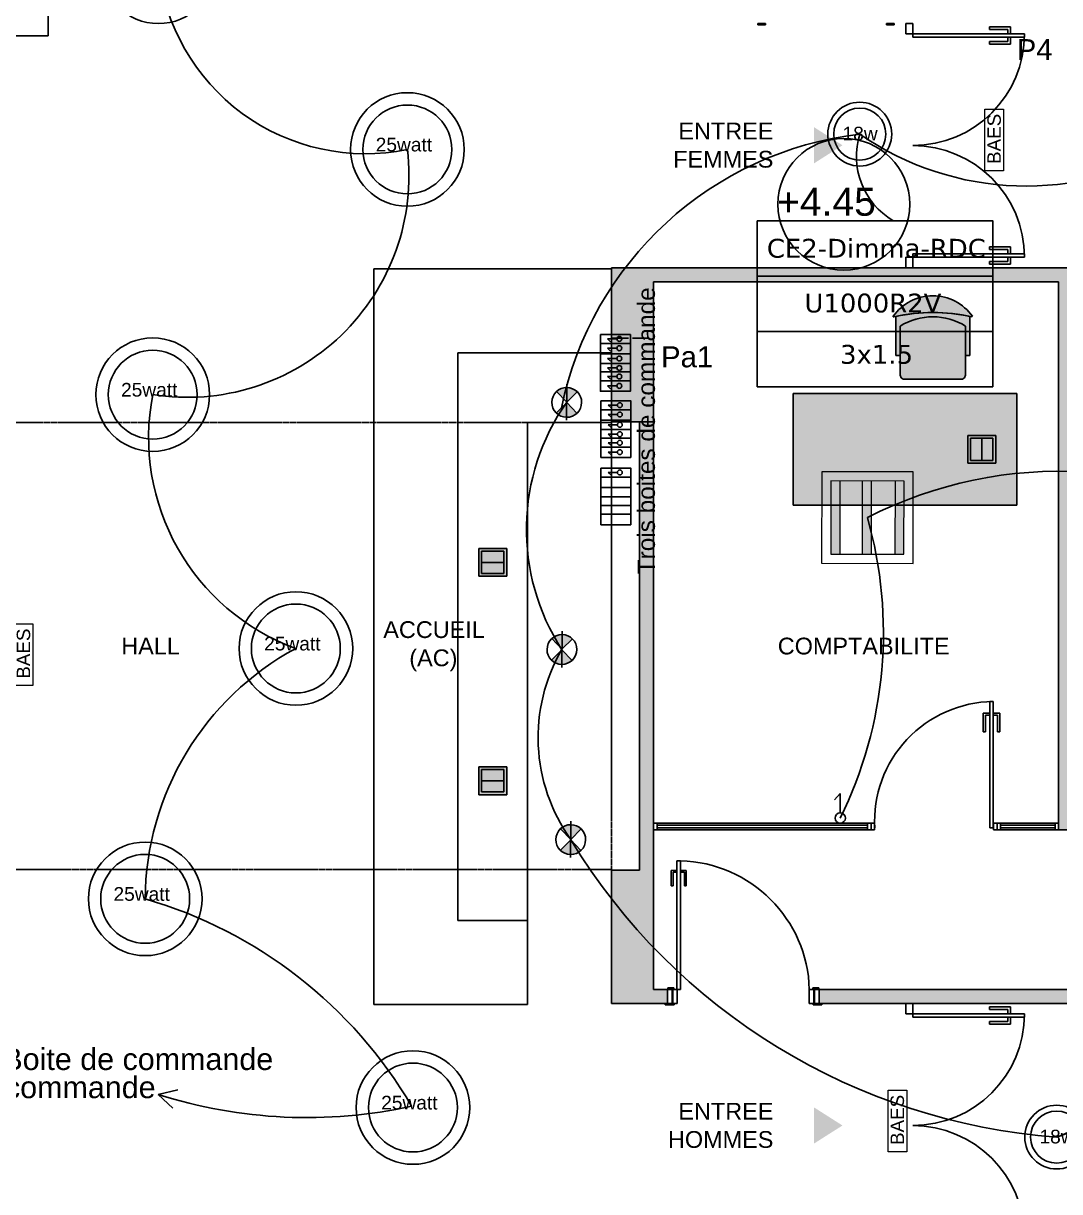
# Model space of a CAD drawing. Header units: millimetres. Extents: x 31778 to 54642, y 18502 to 28743.
# Drawn here: x 44374 to 45116, y 20397 to 21233 of the extents above; entities that cross this region are included whole.
import ezdxf
from ezdxf.enums import TextEntityAlignment as Align

# ---------------------------------------------------------------- set-up
doc = ezdxf.new("R2010")
doc.units = ezdxf.units.MM
for name, pattern in [('ACAD_ISO02W100', [15, 12, -3]), ('ACAD_ISO03W100', [30, 12, -18]), ('PROJECTION', [0.375, 0.25, -0.125])]:
    doc.linetypes.add(name, pattern=pattern)
for name, color, linetype in [('BS', 1, 'Continuous'), ('CIRCUITS ECLAIRAGE', 1, 'Continuous'), ('ECLAIRAGE', 6, 'Continuous'), ('ELEC', 7, 'Continuous'), ('ELECTRICITE', 6, 'Continuous'), ('MUR BAS', 7, 'Continuous'), ('Plan Archi', 8, 'Continuous'), ('SCHUNT-ECL', 20, 'Continuous')]:
    doc.layers.add(name, color=color, linetype=linetype)
doc.layers.add('STRUCTURE POUTRES', color=5, linetype='ACAD_ISO03W100', lineweight=20)
doc.styles.add('ARIAL', font='arial.ttf')
doc.styles.get("Standard").update_dxf_attribs({"font": 'arial.ttf'})
doc.styles.add('STD', font='arial.ttf')
doc.styles.add('Verdana', font='verdana.ttf')

# ---------------------------------------------------------------- blocks, each defined once
blk = doc.blocks.new('25w')
at = {"layer": 'MUR BAS', "color": 5}
for radius in [82.96620207530886, 64.90323994610428]:
    blk.add_circle((55048.05783666488, -12065.89466432791), radius, dxfattribs=at)
at = {"layer": 'MUR BAS', "color": 5, "insert": (55001.77339238478, -12048.75589350279), "char_height": 20, "attachment_point": 1}
blk.add_mtext_dynamic_manual_height_columns('25watt', width=88.00231635262026, gutter_width=100, heights=[0], dxfattribs=at)
blk = doc.blocks.new('369')
at = {"layer": 'SCHUNT-ECL', "lineweight": 30}
h = blk.add_hatch(color=1, dxfattribs=at)
h.paths.add_polyline_path([(0.0064728166203167, 0), (0.2086260880753346, 0, 0.1931490500092117), (0.1516569678669435, 0.1419727370127534)])
h.paths.add_polyline_path([(-0.1451841512466267, 0.1419727370127534, 0.1931490500092117), (-0.2021532714550179, 0), (0, 0)])
at = {"layer": 'ELEC', "color": 1}
blk.add_line((-0.2491945063882213, 0), (0.2491945063882213, 0), dxfattribs=at)
at = {"layer": 'ELEC', "color": 6}
for p, q in [((0, 0), (-0.1451841512466672, 0.141972737012793)), ((0.0064728166203167, 0), (0.1516569678669839, 0.141972737012793))]:
    blk.add_line(p, q, dxfattribs=at)
at = {"layer": 'ELEC', "color": 1}
blk.add_arc((0.0032364083101584, 0), 0.2053896797651761, 0, 180, dxfattribs=at)
blk = doc.blocks.new('24')
at = {"layer": 'ELECTRICITE', "color": 3, "linetype": 'Continuous', "rotation": 90.48073587231417}
blk.add_blockref('369', (732.6165938629248, -935.9469740068839), dxfattribs=at)
at = {"layer": 'ELECTRICITE', "color": 3, "linetype": 'Continuous', "xscale": -1, "rotation": 270.480735872368}
blk.add_blockref('369', (732.6165938629247, -935.9469740068839), dxfattribs=at)
blk = doc.blocks.new('18w')
at = {"layer": 'MUR BAS', "color": 1}
for radius in [46.61078380276666, 38.05015646062355]:
    blk.add_circle((54837.71203632595, -12071.17132957089), radius, dxfattribs=at)
at = {"layer": 'MUR BAS', "color": 1, "insert": (54812.59687050407, -12060.39787366682), "char_height": 20, "attachment_point": 1}
blk.add_mtext_dynamic_manual_height_columns('18w', width=53.48466319893487, gutter_width=100, heights=[0], dxfattribs=at)
blk = doc.blocks.new('12')
at = {"layer": 'ECLAIRAGE', "lineweight": 0, "ltscale": 0.5}
h = blk.add_hatch(color=1, dxfattribs=at)
h.set_gradient(color1=(255, 0, 0), one_color=1, tint=1)
h.paths.add_polyline_path([(-0.2399999999976714, 0.2152367421254167), (-0.2399999999976714, 0.1561982923219332), (0.2399999999976714, 0.1561982923219332), (0.2399999999976714, 0.2152367421254167)])
h.paths.add_polyline_path([(0.2399999999976714, -0.0590384498034835), (0.2399999999976714, 0), (-0.2399999999976714, 0), (-0.2399999999976714, -0.0590384498034835)])
h.paths.add_polyline_path([(-0.2399999999976714, -0.2057248080664431), (-0.2399999999976714, -0.2647632578699266), (0.2399999999976714, -0.2647632578699266), (0.2399999999976714, -0.2057248080664431)])
at = {"layer": 'ECLAIRAGE', "color": 1, "lineweight": 0, "ltscale": 0.5}
for p, q in [((-0.2399999999976714, 0.1561982923219332), (0.2399999999976714, 0.1561982923219332)), ((-0.2399999999976714, 0), (0.2399999999976714, 0)), ((-0.2399999999976714, -0.0590384498034835), (0.2399999999976714, -0.0590384498034835)), ((-0.2399999999976714, -0.2057248080664431), (0.2399999999976714, -0.2057248080664431))]:
    blk.add_line(p, q, dxfattribs=at)
for points in [[(-0.2999999999976719, -0.3247632578699267), (0.2999999999976719, -0.3247632578699267), (0.2999999999976719, 0.2752367421254167), (-0.2999999999976719, 0.2752367421254167)], [(-0.2399999999976714, -0.2647632578699266), (0.2399999999976714, -0.2647632578699266), (0.2399999999976714, 0.2152367421254167), (-0.2399999999976714, 0.2152367421254167)]]:
    blk.add_lwpolyline(points, close=True, dxfattribs=at)
blk = doc.blocks.new('interrupteur simple allumage')
at = {"color": 3}
for p, q in [((-8.747414859319523e-13, -27472.51234266437), (-13941.17791253597, -42318.70943260289)), ((-8.747414859319523e-13, -73626.49394564501), (-8.747414859319523e-13, -27472.51234266437))]:
    blk.add_line(p, q, dxfattribs=at)
blk.add_circle((-8.747414859319523e-13, -85871.30472758031), 12244.81078193528, dxfattribs=at)
blk = doc.blocks.new('BS')
at = {"layer": 'BS', "color": 5, "lineweight": 20}
blk.add_lwpolyline([(-0.07258990826916023, 0.7340077751747742), (0.3732172283326936, 0.7340077751747742), (0.3732172283326936, -0.739942229173522), (-0.07258990826916023, -0.739942229173522)], close=True, dxfattribs=at)
at = {"layer": 'BS', "insert": (-0.01432547936779236, -0.5743906311291787), "char_height": 0.3210676808409033, "width": 1.198675313346215, "attachment_point": 1, "rotation": 90, "style": 'STD'}
blk.add_mtext('BAES', dxfattribs=at)
blk = doc.blocks.new('ETIQ ECL')
at = {"color": 6, "linetype": 'ByBlock'}
blk.add_lwpolyline([(-28.09237466774357, 19.79999999999927), (28.09237466774357, 19.79999999999927), (28.09237466774357, -19.79999999999927), (-28.09237466774357, -19.79999999999927)], close=True, dxfattribs=at)
at = {"layer": 'STRUCTURE POUTRES', "color": 6, "linetype": 'ByBlock'}
for points in [[(-28.09237466774357, 19.79999999999927), (28.09237466774357, 19.79999999999927), (28.09237466774357, 6.599999999999909), (-28.09237466774357, 6.599999999999909)], [(-28.09237466774357, 6.599999999999909), (28.09237466774357, 6.599999999999909), (28.09237466774357, -6.599999999999454), (-28.09237466774357, -6.599999999999454)], [(-28.09237466774357, -6.599999999999454), (28.09237466774357, -6.599999999999454), (28.09237466774357, -19.79999999999927), (-28.09237466774357, -19.79999999999927)]]:
    blk.add_lwpolyline(points, close=True, dxfattribs=at)
at = {"layer": 'STRUCTURE POUTRES', "color": 6, "linetype": 'ByBlock', "style": 'Verdana'}
for tag, p in [('CIRCUIT', (0.3258196043170756, 10.99343506267905)), ('CABLE', (-0.4895047320387675, -2.077938956542766)), ('SECTION', (0.3739897136692889, -14.32081281852334))]:
    blk.add_attdef(tag, text='', height=4.5, dxfattribs=at).set_placement(p, align=Align.CENTER)
blk = doc.blocks.new('BOITE DE COMMANDE')
at = {"color": 5, "true_color": 0x0000ff}
for p, q in [((-14.24149280620622, 9.49191333087947), (0, 9.49191333087947)), ((-14.24149280620622, 4.532290656432451), (0, 4.532290656432451)), ((-14.24149280620622, 0), (0, 0)), ((-14.24149280620622, -8.31123128037143), (0, -8.31123128037143)), ((-14.24149280620622, -13.27085395481845), (0, -13.27085395481845))]:
    blk.add_line(p, q, dxfattribs=at)
for points in [[(-14.24149280620622, 13.76190418336773), (0, 13.76190418336773), (0, -4.041240427883167), (-14.24149280620622, -4.041240427883167)], [(-14.24149280620622, -4.041240427883167), (0, -4.041240427883167), (0, -13.27085395481845), (-14.24149280620622, -13.27085395481845)]]:
    blk.add_lwpolyline(points, close=True, dxfattribs=at)
at = {"xscale": 9.600000000000002e-05, "yscale": 9.600000000000002e-05, "zscale": 9.600000000000002e-05, "rotation": 89.99999999999999}
for p in [(-13.50335758625442, 11.66915395690739), (-13.50335758625442, 7.211887267090788), (-13.50335758625442, 2.32074630283023), (-13.50335758625442, -2.197714838453976), (-13.50335758625442, -6.259750759483723), (-13.50335758625442, -10.75434318203042)]:
    blk.add_blockref('interrupteur simple allumage', p, dxfattribs=at)

msp = doc.modelspace()

# ---------------------------------------------------------------- hatches: boundary and pattern name
at = {"layer": 'Plan Archi'}
h = msp.add_hatch(color=256, dxfattribs=at)
h.dxf.hatch_style = 1
h.paths.add_polyline_path([(44795.15288944014, 20947.90682215798), (44795.15288944014, 21058.33195311851), (45749.63954584388, 21058.33198110863), (45749.63954584383, 20531.6522243078), (44943.72967353216, 20531.6522243078), (44943.72967353216, 20541.6522243078), (45424.9579797639, 20541.6522243078), (45424.9579797639, 20546.81934035831), (45434.9579797639, 20546.81934035831), (45434.9579797639, 20541.6522243078), (45739.63954584381, 20541.6522243078), (45739.63954584385, 21048.33198110863), (45435.08638104389, 21048.33198110863), (45435.08638104389, 20650.2993282772), (45424.9579797639, 20650.2993282772), (45424.9579797639, 21048.33198110863), (45125.08638104389, 21048.33198110863), (45125.08638104389, 20655.93835403623), (45115.08638104389, 20655.93835403623), (45115.08638104389, 21048.33198110863), (44825.21519434075, 21048.33198110863), (44825.21498833229, 20541.6522243078), (44835.21478232383, 20541.6522243078), (44835.21478232383, 20531.6522243078), (44795.15239901993, 20531.65224316842), (44795.1524084207, 20627.077542708), (44815.21519434075, 20627.077542708), (44815.21519434075, 20947.90685014811)])
h = msp.add_hatch(color=256, dxfattribs=at)
h.dxf.hatch_style = 1
edge = h.paths.add_edge_path()
edge.add_arc((45025.03559441531, 20897.11500874896), 129.1470968822902, 89.9807959840947, 102.4973434483042, ccw=False)
edge.add_arc((45025.12223412428, 20896.97858642858), 129.2835192172629, 77.5092782508953, 90.01921317479162, ccw=False)
edge.add_line((45053.08386934469, 21023.2020996779), (45053.3838693008, 21023.56209951158))
edge.add_arc((45025.07041316286, 21003.64501958244), 34.61707485301902, 35.1244418655336, 89.9859844774305)
edge.add_arc((45025.07756728158, 21003.69272806701), 34.56936535771104, 89.99782247723603, 144.916600167338)
edge.add_arc((44996.98749770194, 21023.4226036792), 0.2426993287910363, 144.9166001673375, 294.6945263196027)
h = msp.add_hatch(color=256, dxfattribs=at)
h.dxf.hatch_style = 1
edge = h.paths.add_edge_path()
edge.add_line((45051.55386998804, 21023.53209950472), (45051.55387000529, 20995.4671112044))
edge.add_line((45051.55387000529, 20995.4671112044), (45048.47887131733, 20995.4671112429))
edge.add_line((45048.47887131733, 20995.4671112429), (45048.47887134516, 21016.55710243372))
edge.add_arc((45025.0788810708, 20978.77901001788), 44.4380896463861, 58.22566300077884, 121.7743369603142)
edge.add_line((45001.67889082209, 21016.55710244961), (45001.67889077099, 20995.46711125588))
edge.add_line((45001.67889077099, 20995.46711125588), (44998.61889205755, 20995.4671112449))
edge.add_line((44998.61889205755, 20995.4671112449), (44998.61889207523, 21023.53150478725))
edge.add_arc((45025.08780698551, 20896.60962494649), 129.6524856639419, 78.22137953616561, 101.77990788484061, ccw=False)
h = msp.add_hatch(color=256, dxfattribs=at)
h.dxf.hatch_style = 1
edge = h.paths.add_edge_path()
edge.add_arc((45025.09476428392, 20978.72320413381), 44.49389836539882, 90.02045314779735, 121.7538837941314)
edge.add_line((45001.67889082209, 21016.55710244961), (45001.67889080288, 20981.36711709378))
edge.add_line((45001.67889080288, 20981.36711709378), (45002.38389050127, 20979.46211790828))
edge.add_line((45002.38389050127, 20979.46211790828), (45003.88388987385, 20978.66711822817))
edge.add_line((45003.88388987385, 20978.66711822817), (45046.2888722167, 20978.6671182336))
edge.add_line((45046.2888722167, 20978.6671182336), (45047.78887157798, 20979.46211788104))
edge.add_line((45047.78887157798, 20979.46211788104), (45048.47887131431, 20981.36711708371))
edge.add_line((45048.47887131431, 20981.36711708371), (45048.47887134516, 21016.55710243372))
edge.add_arc((45025.0629978568, 20978.72320413091), 44.49389836831288, 58.24611616802966, 89.97954681436373)
at = {"layer": 'Plan Archi', "linetype": 'ACAD_ISO02W100'}
h = msp.add_hatch(color=256, dxfattribs=at)
h.dxf.hatch_style = 1
h.paths.add_polyline_path([(44795.21478232657, 21007.90683615319), (44825.21533808457, 21007.90683615319), (44825.21533808457, 20947.90683615304), (44795.21478232657, 20947.90683615304)])
at = {"layer": 'Plan Archi'}
h = msp.add_hatch(color=256, dxfattribs=at)
h.dxf.hatch_style = 1
h.paths.add_polyline_path([(44925.08638105134, 20888.33198107697), (44925.08638103644, 20968.33198107697), (45085.08638104389, 20968.33198110677), (45085.08638105879, 20888.33198110677)])
h = msp.add_hatch(color=256, dxfattribs=at)
h.dxf.hatch_style = 1
h.paths.add_polyline_path([(45050.08638104015, 20918.331981077), (45070.08638104015, 20918.331981077), (45070.08638104015, 20938.331981077), (45050.08638104015, 20938.331981077)])
h = msp.add_hatch(color=256, dxfattribs=at)
h.dxf.hatch_style = 1
h.paths.add_polyline_path([(44720.15289338458, 20837.40057004685), (44720.15289338458, 20857.40057004685), (44700.15289338458, 20857.40057004685), (44700.15289338458, 20837.40057004685)])
h = msp.add_hatch(color=256, dxfattribs=at)
h.dxf.hatch_style = 1
h.paths.add_polyline_path([(44720.15289338458, 20701.03980802063), (44720.15289338458, 20681.03980802063), (44700.15289338458, 20681.03980802063), (44700.15289338458, 20701.03980802063)])

# ---------------------------------------------------------------- linework, layer by layer
at = {"layer": 'CIRCUITS ECLAIRAGE', "color": 5, "true_color": 0x0000ff}
for p, q in [((44787.621645442, 20908.51407212165), (44808.98388465131, 20908.51407212165)), ((44787.621645442, 20908.51407212165), (44808.98388465131, 20908.51407212165)), ((44787.621645442, 20901.07463810998), (44808.98388465131, 20901.07463810998)), ((44787.621645442, 20901.07463810998), (44808.98388465131, 20901.07463810998)), ((44787.621645442, 20894.27620212533), (44808.98388465131, 20894.27620212533)), ((44787.621645442, 20894.27620212533), (44808.98388465131, 20894.27620212533)), ((44787.621645442, 20881.80935520477), (44808.98388465131, 20881.80935520477)), ((44787.621645442, 20881.80935520477), (44808.98388465131, 20881.80935520477)), ((44787.621645442, 20874.3699211931), (44808.98388465131, 20874.3699211931)), ((44787.621645442, 20874.3699211931), (44808.98388465131, 20874.3699211931))]:
    msp.add_line(p, q, dxfattribs=at)
at = {"layer": 'CIRCUITS ECLAIRAGE', "color": 4}
for p, q in [((44470.87734018845, 20466.51840004906), (44484.92899949641, 20469.72961694183)), ((44470.87734018846, 20466.51840004906), (44481.34976972429, 20456.61439768355))]:
    msp.add_line(p, q, dxfattribs=at)
at = {"layer": 'CIRCUITS ECLAIRAGE', "color": 5, "true_color": 0x0000ff}
for points in [[(44787.621645442, 20914.91905840038), (44808.98388465131, 20914.91905840038), (44808.98388465131, 20888.2143414835), (44787.621645442, 20888.2143414835)], [(44787.621645442, 20914.91905840038), (44808.98388465131, 20914.91905840038), (44808.98388465131, 20888.2143414835), (44787.621645442, 20888.2143414835)], [(44787.621645442, 20888.2143414835), (44808.98388465131, 20888.2143414835), (44808.98388465131, 20874.3699211931), (44787.621645442, 20874.3699211931)], [(44787.621645442, 20888.2143414835), (44808.98388465131, 20888.2143414835), (44808.98388465131, 20874.3699211931), (44787.621645442, 20874.3699211931)]]:
    msp.add_lwpolyline(points, close=True, dxfattribs=at)
at = {"layer": 'CIRCUITS ECLAIRAGE', "color": 4}
for centre, radius, start, end in [((44619.06809769735, 21288.77359522586), 148.8260041419578, 185.7760367966531, 281.6555074411407), ((45001.74078826098, 20908.32126794809), 247.3857235843412, 96.72335544516304, 168.4067482860648), ((45024.09430737645, 21138.12536194802), 53.71734397856979, 162.8047909981379, 239.2486769282592), ((45091.84704774369, 21325.89156899841), 209.0985206631516, 235.2888077860882, 300.8736698910042), ((44491.62236883205, 21124.18745092548), 158.6339487570054, 261.0472059890196, 6.816746430991365), ((44624.64259752196, 20936.61810491528), 160.6994187055111, 168.925477348393, 249.8658470715332), ((44892.96463667628, 20870.93974836088), 158.6538982954194, 144.923299174641, 212.8683072391421), ((44666.37898997932, 20605.33573917655), 204.8524598681545, 118.2790732154022, 179.6754081153315), ((44868.2578758072, 20721.99027198282), 125.5966488433264, 149.7972890390517, 215.4890786458053), ((45146.38967462356, 20879.79639279633), 445.0737565925208, 211.2748397409347, 265.783708046807), ((44370.4687913149, 20292.964755152), 326.4875549976514, 30.36298761253959, 73.8047652663275), ((45079.61155310419, 20532.6676545674), 102.5597253665595, 289.3935754749931, 40.88746797044065), ((45294.03509284487, 19952.16312199501), 516.2947700619691, 69.08379286771498, 110.4476172094319), ((44577.37479828198, 20799.42393142175), 349.5251083955394, 252.2603731030005, 282.3572464161499)]:
    msp.add_arc(centre, radius, start, end, dxfattribs=at)
at = {"layer": 'CIRCUITS ECLAIRAGE', "color": 6}
for centre, radius, start, end in [((45115.62984783325, 20611.59060238542), 301.0358803157114, 56.11005478026119, 117.1555526134077), ((44689.19214023755, 20797.10291268098), 300.5421520002254, 333.7914051060563, 15.90085291797611)]:
    msp.add_arc(centre, radius, start, end, dxfattribs=at)
at = {"layer": 'Plan Archi'}
for p, q in [((44899.87297049319, 21232.3492936769), (44899.87297049319, 21233.16393270816)), ((44899.87297049319, 21233.16393270816), (44905.44453344672, 21233.16393270816)), ((44905.44453344672, 21232.3492936769), (44899.87297049319, 21232.3492936769)), ((44905.44453344672, 21233.16393270816), (44905.44453344672, 21232.3492936769)), ((44991.8566478767, 21232.3492936769), (44991.8566478767, 21233.16393270816)), ((44991.8566478767, 21233.16393270816), (44997.42821083023, 21233.16393270816)), ((44997.42821083023, 21232.3492936769), (44991.8566478767, 21232.3492936769)), ((44997.42821083023, 21233.16393270816), (44997.42821083023, 21232.3492936769)), ((45005.66161752389, 21225.81584350864), (45005.66161752389, 21233.29970590863)), ((45005.66161752389, 21233.29970590863), (45010.66161752389, 21233.29970590863)), ((45010.66161752389, 21233.29970590863), (45010.66161752389, 21225.81584350864)), ((45080.66161752389, 21230.81584350864), (45065.66161752389, 21230.81584350864)), ((45065.66161752389, 21230.81584350864), (45065.66161752389, 21228.81584350864)), ((45065.66161752389, 21228.81584350864), (45078.66161752389, 21228.81584350864)), ((45078.66161752389, 21228.81584350864), (45078.66161752389, 21225.81584350864)), ((45080.66161752389, 21225.81584350864), (45080.66161752389, 21230.81584350864)), ((45010.66161752389, 21225.81584350864), (45005.66161752389, 21225.81584350864)), ((45010.66161752389, 21223.31584350864), (45010.66161752389, 21225.81584350864)), ((45010.66161752389, 21225.81584350864), (45090.66161752389, 21225.81584350864)), ((45090.66161752389, 21223.31584350864), (45010.66161752389, 21223.31584350864)), ((45065.66161752389, 21218.31584350864), (45065.66161752389, 21220.31584350864)), ((45065.66161752389, 21220.31584350864), (45078.66161752389, 21220.31584350864)), ((45078.66161752389, 21220.31584350864), (45078.66161752389, 21223.31584350864)), ((45080.66161752389, 21223.31584350864), (45080.66161752389, 21218.31584350864)), ((45090.66161752389, 21225.81584350864), (45090.66161752389, 21223.31584350864)), ((45080.66161752389, 21218.31584350864), (45065.66161752389, 21218.31584350864)), ((45080.66161752389, 21073.31584350864), (45065.66161752389, 21073.31584350864)), ((45065.66161752389, 21073.31584350864), (45065.66161752389, 21071.31584350864)), ((45065.66161752389, 21071.31584350864), (45078.66161752389, 21071.31584350864)), ((45078.66161752389, 21071.31584350864), (45078.66161752389, 21068.31584350864)), ((45080.66161752389, 21068.31584350864), (45080.66161752389, 21073.31584350864)), ((45010.66161752389, 21065.81584350864), (45005.66161752389, 21065.81584350864)), ((45005.66161752389, 21065.81584350864), (45005.66161752389, 21058.33198110863)), ((45090.66161752389, 21068.31584350864), (45010.66161752389, 21068.31584350864)), ((45010.66161752389, 21068.31584350864), (45010.66161752389, 21065.81584350864)), ((45010.66161752389, 21065.81584350864), (45090.66161752389, 21065.81584350864)), ((45010.66161752389, 21058.33198110863), (45010.66161752389, 21065.81584350864)), ((45065.66161752389, 21060.81584350864), (45065.66161752389, 21062.81584350864)), ((45065.66161752389, 21062.81584350864), (45078.66161752389, 21062.81584350864)), ((45078.66161752389, 21062.81584350864), (45078.66161752389, 21065.81584350864)), ((45080.66161752389, 21065.81584350864), (45080.66161752389, 21060.81584350864)), ((45090.66161752389, 21065.81584350864), (45090.66161752389, 21068.31584350864)), ((44795.15289338457, 21057.52779824119), (44625.15289338457, 21057.52779824119)), ((44625.15289338457, 21057.52779824119), (44625.15289338458, 20530.9125798263)), ((44795.15288944014, 21058.33195311851), (45749.63954584388, 21058.33198110863)), ((44795.15288944014, 20947.90682215798), (44795.15288944014, 21058.33195311851)), ((45005.66161752389, 21058.33198110863), (45010.66161752389, 21058.33198110863)), ((45080.66161752389, 21060.81584350864), (45065.66161752389, 21060.81584350864)), ((44825.21519434075, 21048.33198110863), (44825.21498833229, 20541.6522243078)), ((45115.08638104389, 21048.33198110863), (44825.21519434075, 21048.33198110863)), ((45115.08638104389, 20655.93835403623), (45115.08638104389, 21048.33198110863)), ((44795.15289338457, 20997.52779824119), (44685.15289338458, 20997.52779824119)), ((44685.15289338458, 20997.52779824119), (44685.15289338458, 20590.9125798263)), ((44795.15289338457, 20997.52779824119), (44685.15289338457, 20997.52779824119)), ((44685.15289338457, 20997.52779824119), (44685.15289338458, 20590.9125798263)), ((44925.08638103644, 20968.33198107697), (45085.08638104389, 20968.33198110677)), ((44795.15289338457, 20947.52779824119), (44735.15289338458, 20947.52779824119)), ((44735.15289338458, 20947.52779824119), (44735.15289338458, 20590.9125798263)), ((44815.21519434075, 20947.90685014811), (44795.15288944014, 20947.90682215798)), ((44815.21519434075, 20627.077542708), (44815.21519434075, 20947.90685014811)), ((45070.08638104015, 20938.331981077), (45050.08638104015, 20938.331981077)), ((45050.08638104015, 20938.331981077), (45050.08638104015, 20918.331981077)), ((45052.08638104015, 20920.331981077), (45052.08638104015, 20936.331981077)), ((45052.08638104015, 20936.331981077), (45060.08638104015, 20936.331981077)), ((45068.08638104015, 20936.331981077), (45052.08638104015, 20936.331981077)), ((45052.08638104015, 20936.331981077), (45052.08638104015, 20920.331981077)), ((45060.08638104015, 20936.331981077), (45060.08638104015, 20920.331981077)), ((45060.08638104015, 20936.331981077), (45068.08638104015, 20936.331981077)), ((45060.08638104015, 20920.331981077), (45060.08638104015, 20936.331981077)), ((45068.08638104015, 20936.331981077), (45068.08638104015, 20920.331981077)), ((45068.08638104015, 20920.331981077), (45068.08638104015, 20936.331981077)), ((45070.08638104015, 20918.331981077), (45070.08638104015, 20938.331981077)), ((45060.08638104015, 20920.331981077), (45052.08638104015, 20920.331981077)), ((45052.08638104015, 20920.331981077), (45068.08638104015, 20920.331981077)), ((45068.08638104015, 20920.331981077), (45060.08638104015, 20920.331981077)), ((45050.08638104015, 20918.331981077), (45070.08638104015, 20918.331981077)), ((44925.08638105134, 20888.33198107697), (45085.08638105879, 20888.33198110677)), ((44720.15289338458, 20857.40057004685), (44700.15289338458, 20857.40057004685)), ((44700.15289338458, 20857.40057004685), (44700.15289338458, 20837.40057004685)), ((44702.15289338458, 20847.40057004685), (44702.15289338458, 20855.40057004685)), ((44702.15289338458, 20855.40057004685), (44718.15289338458, 20855.40057004685)), ((44718.15289338458, 20855.40057004685), (44702.15289338458, 20855.40057004685)), ((44702.15289338458, 20855.40057004685), (44702.15289338458, 20839.40057004685)), ((44718.15289338458, 20855.40057004685), (44718.15289338458, 20847.40057004685)), ((44718.15289338458, 20839.40057004685), (44718.15289338458, 20855.40057004685)), ((44720.15289338458, 20837.40057004685), (44720.15289338458, 20857.40057004685)), ((44702.15289338458, 20839.40057004685), (44702.15289338458, 20847.40057004685)), ((44702.15289338458, 20847.40057004685), (44718.15289338458, 20847.40057004685)), ((44718.15289338458, 20847.40057004685), (44702.15289338458, 20847.40057004685)), ((44718.15289338458, 20847.40057004685), (44718.15289338458, 20839.40057004685)), ((44700.15289338458, 20837.40057004685), (44720.15289338458, 20837.40057004685)), ((44718.15289338458, 20839.40057004685), (44702.15289338458, 20839.40057004685)), ((44702.15289338458, 20839.40057004685), (44718.15289338458, 20839.40057004685)), ((45065.90306205949, 20747.74656725493), (45065.90306205949, 20657.29048092941)), ((45068.1923742895, 20747.74656725493), (45065.90306205949, 20747.74656725493)), ((45065.90306205949, 20747.74656725493), (45068.1923742895, 20747.74656725493)), ((45068.1923742895, 20657.29048092941), (45068.1923742895, 20747.74656725493)), ((45060.97841726927, 20739.38948826216), (45060.97841726927, 20726.03570245944)), ((45065.70154635393, 20739.38948826216), (45060.97841726927, 20739.38948826216)), ((45062.68678310217, 20726.03570245944), (45062.68678310217, 20737.98382660687)), ((45062.68678310217, 20737.98382660687), (45065.80203823702, 20737.98382660687)), ((45071.40865324682, 20737.98382660687), (45068.29339811197, 20737.98382660687)), ((45068.39388999506, 20739.38948826216), (45073.11701907971, 20739.38948826216)), ((45071.40865324682, 20726.03570245944), (45071.40865324682, 20737.98382660687)), ((45073.11701907971, 20739.38948826216), (45073.1170190797, 20726.03570245944)), ((45060.97841726927, 20726.03570245944), (45062.68678310217, 20726.03570245944)), ((45073.1170190797, 20726.03570245944), (45071.40865324682, 20726.03570245944)), ((44700.15289338458, 20681.03980802063), (44700.15289338458, 20701.03980802063)), ((44700.15289338458, 20701.03980802063), (44720.15289338458, 20701.03980802063)), ((44718.15289338458, 20699.03980802063), (44702.15289338458, 20699.03980802063)), ((44702.15289338458, 20699.03980802063), (44702.15289338458, 20691.03980802063)), ((44702.15289338458, 20683.03980802063), (44702.15289338458, 20699.03980802063)), ((44702.15289338458, 20699.03980802063), (44718.15289338458, 20699.03980802063)), ((44718.15289338458, 20691.03980802063), (44718.15289338458, 20699.03980802063)), ((44718.15289338458, 20699.03980802063), (44718.15289338458, 20683.03980802063)), ((44720.15289338458, 20701.03980802063), (44720.15289338458, 20681.03980802063)), ((44702.15289338458, 20691.03980802063), (44718.15289338458, 20691.03980802063)), ((44702.15289338458, 20691.03980802063), (44702.15289338458, 20683.03980802063)), ((44718.15289338458, 20691.03980802063), (44702.15289338458, 20691.03980802063)), ((44718.15289338458, 20683.03980802063), (44718.15289338458, 20691.03980802063)), ((44720.15289338458, 20681.03980802063), (44700.15289338458, 20681.03980802063)), ((44702.15289338458, 20683.03980802063), (44718.15289338458, 20683.03980802063)), ((44718.15289338458, 20683.03980802063), (44702.15289338458, 20683.03980802063)), ((44825.21506362809, 20655.93834505583), (44825.21506362809, 20660.69814266781)), ((44825.21506362809, 20660.69814266781), (44827.74149916584, 20660.69814266781)), ((44980.84126178411, 20660.69815164819), (44827.74149916584, 20660.69814266781)), ((44827.74149916584, 20660.69814266781), (44827.74149916584, 20655.93834505583)), ((44978.31482624635, 20655.93835403621), (44978.31482624635, 20660.6981516482)), ((44978.31482624635, 20660.6981516482), (44980.84126178411, 20660.6981516482)), ((44980.84126178411, 20660.6981516482), (44980.84126178411, 20655.93835403621)), ((44980.84126178411, 20655.93835403621), (44980.84126178411, 20660.6981516482)), ((44980.84126178411, 20660.6981516482), (44983.36769732187, 20660.6981516482)), ((44983.36769732187, 20660.6981516482), (44983.36769732187, 20655.93835403621)), ((45068.48926614448, 20655.93835403621), (45068.48926614448, 20660.6981516482)), ((45068.48926614448, 20660.6981516482), (45071.01570168223, 20660.6981516482)), ((45115.0863810439, 20660.69815164819), (45071.01570168223, 20660.69815164819)), ((45071.01570168223, 20660.6981516482), (45071.01570168223, 20655.93835403621)), ((45071.01570168223, 20655.93835403621), (45071.01570168223, 20660.6981516482)), ((45071.01570168223, 20660.6981516482), (45073.54213721999, 20660.6981516482)), ((45073.54213721999, 20660.6981516482), (45073.54213721999, 20655.93835403621)), ((45115.08638104389, 20660.6981516482), (45112.55994550613, 20660.6981516482)), ((45112.55994550613, 20660.6981516482), (45112.55994550613, 20655.93835403621)), ((45115.08638104389, 20655.93835403621), (45115.08638104389, 20660.6981516482)), ((44827.74149916584, 20655.93834505583), (44825.21506362809, 20655.93834505583)), ((44827.74149916584, 20659.21070574866), (44978.31482624635, 20659.21071472905)), ((44827.74149916584, 20657.42578197498), (44827.74149916584, 20659.21070574866)), ((44978.31482624635, 20657.42579095537), (44827.74149916584, 20657.42578197498)), ((44827.74149916584, 20655.93834505583), (44980.84126178411, 20655.93835403621)), ((44980.84126178411, 20655.93835403621), (44978.31482624635, 20655.93835403621)), ((44983.36769732187, 20655.93835403621), (44980.84126178411, 20655.93835403621)), ((45065.90306205949, 20657.29048092942), (45068.1923742895, 20657.29048092942)), ((45071.01570168223, 20655.93835403621), (45068.48926614448, 20655.93835403621)), ((45071.01570168223, 20655.93835403621), (45115.08638104389, 20655.93835403621)), ((45073.54213721999, 20655.93835403621), (45071.01570168223, 20655.93835403621)), ((45073.54213721999, 20659.21071472905), (45112.55994550613, 20659.21071472905)), ((45112.55994550613, 20657.42579095537), (45073.54213721999, 20657.42579095537)), ((45112.55994550613, 20659.21071472905), (45112.55994550613, 20657.42579095537)), ((45112.55994550613, 20655.93835403621), (45115.08638104389, 20655.93835403621)), ((45125.08638104389, 20655.93835403623), (45115.08638104389, 20655.93835403623)), ((44795.15239901993, 20531.65224316842), (44795.1524084207, 20627.077542708)), ((44795.1524084207, 20627.077542708), (44815.21519434075, 20627.077542708)), ((44837.87722590535, 20626.86211368853), (44837.87722590535, 20615.88875790533)), ((44841.75841560103, 20626.86211368853), (44837.87722590535, 20626.86211368853)), ((44841.92400935591, 20541.6522243078), (44841.92400935591, 20633.72946969158)), ((44841.92400935591, 20633.72946969158), (44844.62697268894, 20633.72946969158)), ((44844.62697268894, 20633.72946969158), (44841.92400935591, 20633.72946969158)), ((44844.62697268894, 20633.72946969158), (44844.62697268894, 20541.6522243078)), ((44844.79256644382, 20626.86211368853), (44848.6737561395, 20626.86211368853)), ((44848.6737561395, 20626.86211368853), (44848.6737561395, 20615.88875790533)), ((44839.28106047098, 20615.88875790533), (44839.28106047098, 20625.70702361278)), ((44839.28106047098, 20625.70702361278), (44841.84099392022, 20625.70702361278)), ((44847.26992157387, 20625.70702361278), (44844.70998812464, 20625.70702361278)), ((44847.26992157387, 20615.88875790533), (44847.26992157387, 20625.70702361278)), ((44837.87722590535, 20615.88875790533), (44839.28106047098, 20615.88875790533)), ((44848.6737561395, 20615.88875790533), (44847.26992157387, 20615.88875790533)), ((44685.15289338458, 20590.9125798263), (44735.15289338458, 20590.9125798263)), ((44839.7499902344, 20542.90222428309), (44835.37116850627, 20542.90222428309)), ((44835.37116850627, 20542.90222428309), (44835.37116850627, 20541.6522243078)), ((44839.7499902344, 20541.6522243078), (44839.7499902344, 20542.90222428309)), ((44943.57328734972, 20542.90222428309), (44939.19446562159, 20542.90222428309)), ((44939.19446562159, 20542.90222428309), (44939.19446562159, 20541.6522243078)), ((44943.57328734972, 20541.6522243078), (44943.57328734972, 20542.90222428309)), ((44825.21498833229, 20541.6522243078), (44835.21478232383, 20541.6522243078)), ((44835.21478232383, 20531.6522243078), (44835.21478232383, 20541.6522243078)), ((44835.21478232383, 20541.6522243078), (44842.25217365073, 20541.6522243078)), ((44835.21478232383, 20541.6522243078), (44835.21478232383, 20531.6522243078)), ((44835.37116850627, 20541.6522243078), (44839.7499902344, 20541.6522243078)), ((44838.49889815146, 20541.6522243078), (44838.49889815146, 20531.6522243078)), ((44838.96805782309, 20531.6522243078), (44838.96805782309, 20541.6522243078)), ((44838.96805782309, 20541.6522243078), (44842.25217365073, 20541.6522243078)), ((44844.62697268894, 20541.6522243078), (44841.92400935591, 20541.6522243078)), ((44842.25217365073, 20541.6522243078), (44842.25217365073, 20531.6522243078)), ((44936.69228220524, 20531.6522243078), (44936.69228220524, 20541.6522243078)), ((44936.69228220524, 20541.6522243078), (44939.97639803289, 20541.6522243078)), ((44939.19446562159, 20541.6522243078), (44943.57328734972, 20541.6522243078)), ((44939.97639803289, 20541.6522243078), (44939.97639803289, 20531.6522243078)), ((44940.44555770453, 20531.6522243078), (44940.44555770453, 20541.6522243078)), ((44940.44555770453, 20541.6522243078), (44943.72967353216, 20541.6522243078)), ((44943.72967353216, 20541.6522243078), (44943.72967353216, 20531.6522243078)), ((44943.72967353216, 20531.6522243078), (44943.72967353216, 20541.6522243078)), ((44943.72967353216, 20541.6522243078), (45424.9579797639, 20541.6522243078)), ((44625.15289338458, 20530.9125798263), (44735.15289338458, 20530.9125798263)), ((44835.21478232383, 20531.6522243078), (44795.15239901993, 20531.65224316842)), ((44833.49453056925, 20530.55847435417), (44833.49453056925, 20531.49597428614)), ((44833.49453056925, 20531.49597428614), (44839.90637641684, 20531.49597428614)), ((44839.90637641684, 20530.55847435417), (44833.49453056925, 20530.55847435417)), ((44838.49889815146, 20531.6522243078), (44835.21478232383, 20531.6522243078)), ((44842.25217365073, 20531.6522243078), (44838.96805782309, 20531.6522243078)), ((44839.90637641684, 20531.49597428614), (44839.90637641684, 20530.55847435417)), ((44939.97639803289, 20531.6522243078), (44936.69228220524, 20531.6522243078)), ((44939.35085217882, 20530.55847435417), (44939.35085217882, 20531.49597428614)), ((44939.35085217882, 20531.49597428614), (44945.76269802639, 20531.49597428614)), ((44945.76269802639, 20530.55847435417), (44939.35085217882, 20530.55847435417)), ((44943.72967353216, 20531.6522243078), (44940.44555770453, 20531.6522243078)), ((45749.63954584383, 20531.6522243078), (44943.72967353216, 20531.6522243078)), ((44945.76269802639, 20531.49597428614), (44945.76269802639, 20530.55847435417)), ((45005.66161752389, 20524.16836190768), (45005.66161752389, 20531.65222430768)), ((45005.66161752389, 20531.65222430768), (45010.66161752389, 20531.65222430768)), ((45010.66161752389, 20531.65222430768), (45010.66161752389, 20524.16836190768)), ((45080.66161752389, 20529.16836190768), (45065.66161752389, 20529.16836190768)), ((45065.66161752389, 20529.16836190768), (45065.66161752389, 20527.16836190768)), ((45065.66161752389, 20527.16836190768), (45078.66161752389, 20527.16836190768)), ((45078.66161752389, 20527.16836190768), (45078.66161752389, 20524.16836190768)), ((45080.66161752389, 20524.16836190768), (45080.66161752389, 20529.16836190768)), ((45010.66161752389, 20524.16836190768), (45005.66161752389, 20524.16836190768)), ((45010.66161752389, 20521.66836190768), (45010.66161752389, 20524.16836190768)), ((45010.66161752389, 20524.16836190768), (45090.66161752389, 20524.16836190768)), ((45090.66161752389, 20521.66836190768), (45010.66161752389, 20521.66836190768)), ((45065.66161752389, 20516.66836190768), (45065.66161752389, 20518.66836190768)), ((45065.66161752389, 20518.66836190768), (45078.66161752389, 20518.66836190768)), ((45078.66161752389, 20518.66836190768), (45078.66161752389, 20521.66836190768)), ((45080.66161752389, 20521.66836190768), (45080.66161752389, 20516.66836190768)), ((45090.66161752389, 20524.16836190768), (45090.66161752389, 20521.66836190768)), ((45080.66161752389, 20516.66836190768), (45065.66161752389, 20516.66836190768))]:
    msp.add_line(p, q, dxfattribs=at)
at = {"layer": 'Plan Archi', "linetype": 'Continuous'}
for p, q in [((44795.15289338457, 20997.52779824119), (44795.15289338457, 21057.52779824119)), ((44795.15289338457, 20947.52779824119), (44795.15289338457, 20997.52779824119)), ((44925.08638105134, 20888.33198107697), (44925.08638103644, 20968.33198107697)), ((45085.08638105879, 20888.33198110677), (45085.08638104389, 20968.33198110677)), ((44735.15289338458, 20590.9125798263), (44685.15289338458, 20590.9125798263)), ((44735.15289338458, 20590.9125798263), (44735.15289338458, 20530.9125798263))]:
    msp.add_line(p, q, dxfattribs=at)
at = {"layer": 'Plan Archi', "lineweight": -3}
for p, q in [((44998.61889205755, 20995.4671112449), (44998.61889207523, 21023.53150478725)), ((45051.55386998804, 21023.53209950472), (45051.55387000529, 20995.4671112044)), ((45053.08386934469, 21023.2020996779), (45053.38386930081, 21023.56209951158)), ((45001.67889082209, 21016.55710244961), (45001.67889080288, 20981.36711709378)), ((45001.67889082209, 21016.55710244961), (45001.67889077099, 20995.46711125588)), ((45048.47887131431, 20981.36711708371), (45048.47887134516, 21016.55710243372)), ((45048.47887131733, 20995.4671112429), (45048.47887134516, 21016.55710243372)), ((45001.67889077099, 20995.46711125588), (44998.61889205755, 20995.4671112449)), ((45051.55387000529, 20995.4671112044), (45048.47887131733, 20995.4671112429)), ((45001.67889080288, 20981.36711709378), (45002.38389050127, 20979.46211790828)), ((45002.38389050127, 20979.46211790828), (45003.88388987385, 20978.66711822817)), ((45003.88388987385, 20978.66711822817), (45046.2888722167, 20978.6671182336)), ((45046.2888722167, 20978.6671182336), (45047.78887157798, 20979.46211788104)), ((45047.78887157798, 20979.46211788104), (45048.47887131431, 20981.36711708371))]:
    msp.add_line(p, q, dxfattribs=at)
at = {"layer": 'Plan Archi', "linetype": 'ACAD_ISO02W100'}
for p, q in [((44795.21478232657, 21007.90683615319), (44825.21533808457, 21007.90683615319)), ((44795.21478232657, 20947.90683615304), (44795.21478232657, 21007.90683615319)), ((44825.21533808457, 21007.90683615319), (44825.21533808457, 20947.90683615304)), ((44825.21533808457, 20947.90683615304), (44795.21478232657, 20947.90683615304))]:
    msp.add_line(p, q, dxfattribs=at)
at = {"layer": 'Plan Archi', "linetype": 'PROJECTION', "ltscale": 2}
for p, q in [((43760.14386153594, 20947.49169744555), (44795.15182934163, 20947.49171154896)), ((44795.15182934163, 20947.49171154896), (44795.15182934163, 20627.49169744555)), ((44795.15182934163, 20627.49169744555), (43760.14386153594, 20627.49168334214))]:
    msp.add_line(p, q, dxfattribs=at)
at = {"layer": 'Plan Archi'}
msp.add_circle((44961.356173947, 21103.77740979196), 47.17257459964506, dxfattribs=at)
for centre, radius, start, end in [((45010.66161752389, 21225.81584350864), 80, 270, 0), ((45010.66161752389, 21065.81584350864), 80, 0, 90), ((45069.05881219407, 20662.04918259235), 85.70176458306781, 90.57926556177098, 183.1830595725815), ((44842.11471193361, 20539.15222430781), 94.61060616275512, 1.514165576309282, 88.47840675641223), ((45010.66161752389, 20524.16836190768), 80, 270, 0), ((45010.66161752389, 20364.16836190768), 80, 0, 90)]:
    msp.add_arc(centre, radius, start, end, dxfattribs=at)
at = {"layer": 'Plan Archi', "lineweight": -3}
for centre, radius, start, end in [((45025.07756728159, 21003.69272806702), 34.56936535770905, 89.99782247699514, 144.9166001673692), ((45025.07041316286, 21003.64501958244), 34.61707485302071, 35.12444186560351, 89.98598447753002), ((44996.98749770194, 21023.4226036792), 0.2426993287831401, 144.9166001658879, 294.6945263193508), ((45025.03559441531, 20897.11500874891), 129.1470968823388, 89.98079598397145, 102.4973434483926), ((45025.08780698551, 20896.60962494649), 129.652485663943, 78.22137953622517, 101.7799078851248), ((45025.09476428392, 20978.7232041338), 44.49389836541125, 90.02045314781256, 121.7538837939604), ((45025.0788810708, 20978.77901001788), 44.43808964638097, 58.22566300065056, 121.7743369601173), ((45025.12223412428, 20896.97858642863), 129.2835192172111, 77.50927825052435, 90.01921317491923), ((45025.0629978568, 20978.72320413092), 44.49389836830377, 58.24611616780435, 89.97954681466807)]:
    msp.add_arc(centre, radius, start, end, dxfattribs=at)
at = {"layer": 'Plan Archi'}
for points in [[(44940.11241047915, 21158.92875087661), (44960.42141513574, 21146.02113273514), (44940.11241047915, 21133.11351459367)], [(44940.11241047915, 20457.13772589524), (44960.42141513574, 20444.23010775377), (44940.11241047915, 20431.3224896123)]]:
    msp.add_solid(points, dxfattribs=at)

# ---------------------------------------------------------------- block references
at = {"layer": 'CIRCUITS ECLAIRAGE', "color": 6, "linetype": 'ByBlock', "xscale": 3, "yscale": 3, "zscale": 3}
for p, values in [((44307.81306550375, 21283.80685366863), {'SECTION': '3x1.5', 'CABLE': 'U1000R2V', 'CIRCUIT': 'CE1-Dimma-RDC'}), ((44983.66617309381, 21032.560966364), {'SECTION': '3x1.5', 'CABLE': 'U1000R2V', 'CIRCUIT': 'CE2-Dimma-RDC'})]:
    msp.add_blockref('ETIQ ECL', p, dxfattribs=at).add_auto_attribs(values)
at = {"layer": 'CIRCUITS ECLAIRAGE', "color": 5, "xscale": 0.4899999999999999, "yscale": 0.4899999999999999, "zscale": 0.4899999999999999}
for p in [(17497.44935998886, 27186.08410302038), (17675.58660312336, 27055.3047705748), (17493.38730974761, 26879.77454226707), (17595.77839849568, 26698.02753594366), (17487.98147745095, 26518.78464805383), (17679.5102212633, 26369.38305202423)]:
    msp.add_blockref('25w', p, dxfattribs=at)
at = {"layer": 'CIRCUITS ECLAIRAGE'}
for name, p, xscale, yscale, zscale in [('18w', (18102.29906512897, 27068.87967352908), 0.4899999999999999, 0.4899999999999999, 0.4899999999999999), ('BS', (45064.50400577162, 21149.87499038637), 30, 30, 30), ('BS', (44370.00763419097, 20781.34835664801), 30, 30, 30), ('interrupteur simple allumage', (44958.8361936374, 20690.13273439925), 0.0003, 0.0003, 0.0003), ('BS', (44995.24430526101, 20447.5228135996), 30, 30, 30), ('18w', (18243.1881625597, 26350.80113007708), 0.4899999999999999, 0.4899999999999999, 0.4899999999999999)]:
    msp.add_blockref(name, p, dxfattribs=dict(at, xscale=xscale, yscale=yscale, zscale=zscale))
at = {"layer": 'CIRCUITS ECLAIRAGE', "color": 6, "xscale": 1.5, "yscale": 1.5, "zscale": 1.5}
for p in [(44808.63316945497, 20989.87491379218), (44808.63316945497, 20989.87491379218), (44808.98388465131, 20942.43342794831), (44808.98388465131, 20942.43342794831)]:
    msp.add_blockref('BOITE DE COMMANDE', p, dxfattribs=at)
at = {"layer": 'CIRCUITS ECLAIRAGE', "lineweight": 0}
for name, p, xscale, yscale, zscale, rotation in [('24', (6695.161125826671, -27671.23114548952), -51.96164556095772, 51.96164556095201, 51.96164556095349, 180), ('12', (44980.93686390574, 20879.43749914533), 109.1194556779988, 109.1194556779988, 109.1194556779988, 269.872577147738), ('24', (6691.74706400351, -27848.17189961585), -51.96164556095772, 51.96164556095201, 51.96164556095349, 180), ('24', (6698.030012129559, -27984.26950882081), -51.96164556095772, 51.96164556095201, 51.96164556095349, 180)]:
    msp.add_blockref(name, p, dxfattribs=dict(at, xscale=xscale, yscale=yscale, zscale=zscale, rotation=rotation))
at = {"layer": 'CIRCUITS ECLAIRAGE', "xscale": 0.000144, "yscale": 0.000144, "zscale": 0.000144, "rotation": 89.99999999999999}
msp.add_blockref('interrupteur simple allumage', (44788.72884827193, 20911.77993306069), dxfattribs=at)
msp.add_blockref('interrupteur simple allumage', (44788.72884827193, 20911.77993306069), dxfattribs=at)

# ---------------------------------------------------------------- texts
at = {"layer": 'Plan Archi', "linetype": 'ByBlock', "style": 'ARIAL'}
for s, p in [('P4', (45085.12110892906, 21206.99318470005)), ('Pa1', (44830.6170673062, 20987.06979977467))]:
    msp.add_text(s, height=15, dxfattribs=at).set_placement(p)
at = {"layer": 'Plan Archi', "linetype": 'ByBlock'}
for s, p in [('ENTREE', (44843.01554826905, 21150.22577120718)), ('FEMMES', (44839.2747570003, 21130.02113273514)), ('ACCUEIL', (44631.87108056678, 20793.25608633741)), ('COMPTABILITE', (44914.12313676863, 20781.48800993905)), ('HALL', (44444.40505797026, 20781.49210270849)), ('(AC)', (44650.47271767455, 20773.05144786537)), ('ENTREE', (44843.01554826905, 20448.43883899524)), ('HOMMES', (44835.55033680931, 20428.22601498433))]:
    msp.add_text(s, height=12, rotation=359.9999999999999, dxfattribs=at).set_placement(p)
msp.add_text('+4.45', height=20, dxfattribs=at).set_placement((44913.60835785416, 21095.55306373813))
at = {"layer": 'Plan Archi', "color": 5}
msp.add_text('Trois boites de commande', height=12.48, rotation=90, dxfattribs=at).set_placement((44826.24247266688, 20838.90943692125))
at = {"layer": 'Plan Archi', "color": 4}
msp.add_text('Vers Boite de commande', height=15.6, dxfattribs=at).set_placement((44308.45488806046, 20483.95025308986))
at = {"layer": 'Plan Archi', "color": 6}
msp.add_text('Vers Boite de commande', height=15.6, dxfattribs=at).set_placement((44224.29741864195, 20463.79639629509))

doc.saveas('drawing.dxf')
